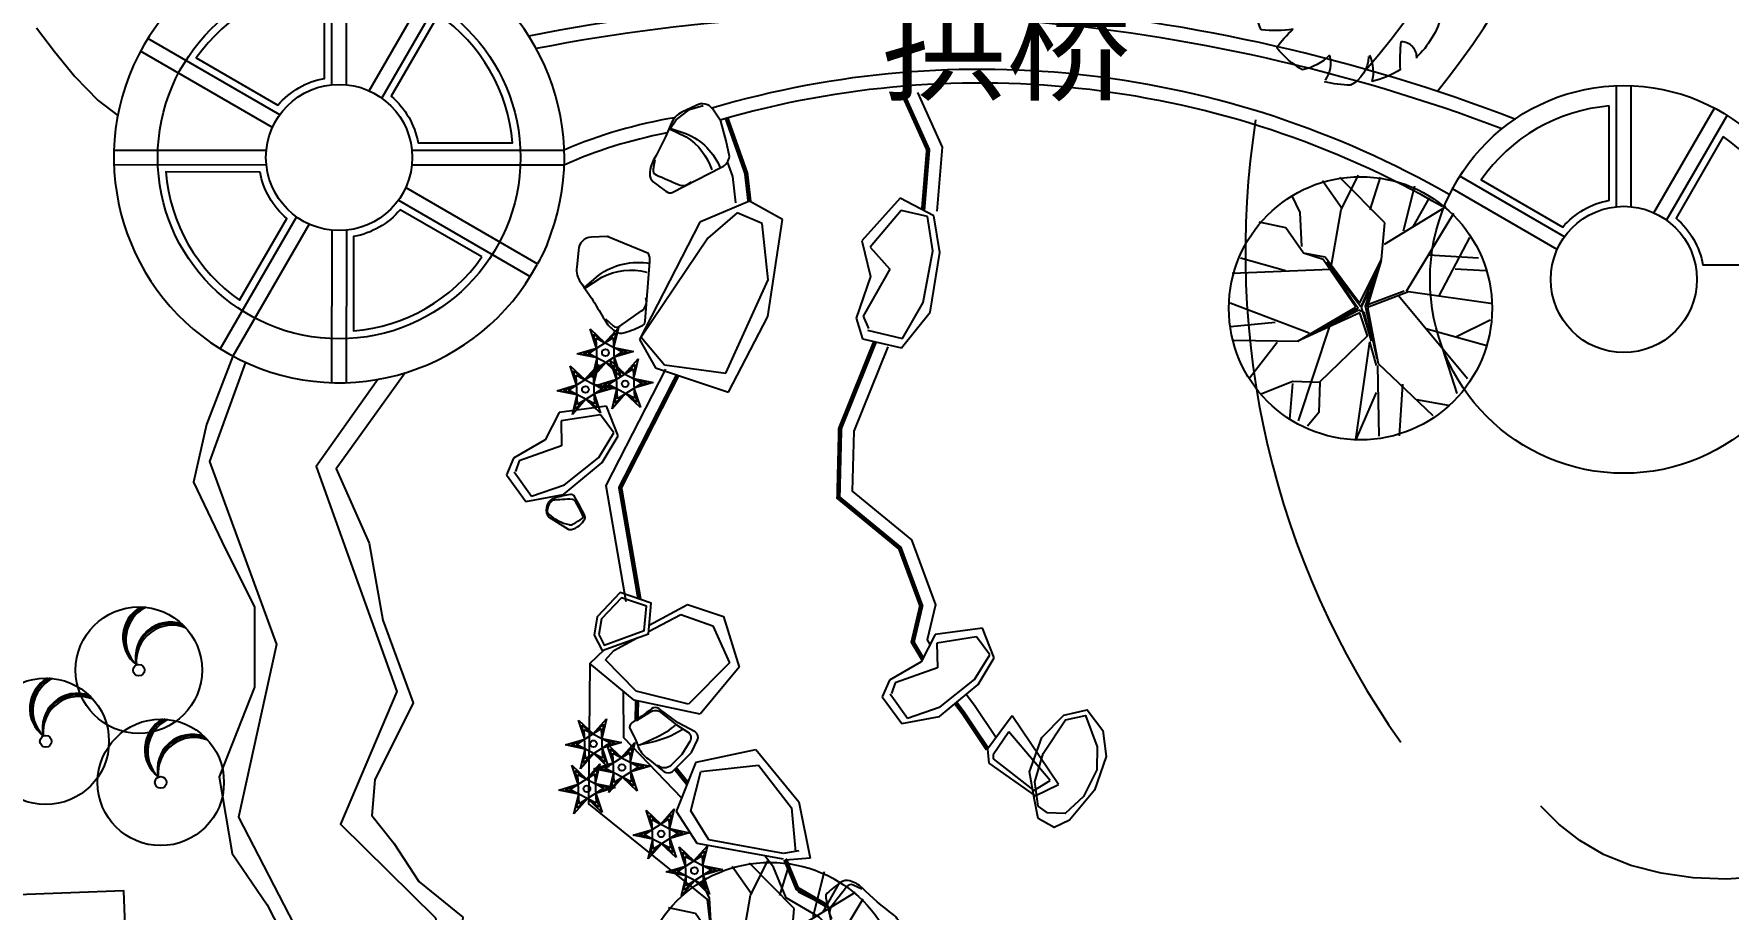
# Model space of a CAD drawing. Extents: x 116619 to 413619, y -387877 to -177877.
# Drawn here: x 264797 to 301882, y -358271 to -339119 of the extents above; entities that cross this region are included whole.
import ezdxf

# ---------------------------------------------------------------- set-up
doc = ezdxf.new("R2010")
doc.units = 0
doc.header["$LTSCALE"] = 35
doc.header["$MEASUREMENT"] = 0
doc.layers.get('0').update_dxf_attribs({"linetype": 'CONTINUOUS'})
for name, color, linetype in [('F-GUANG', 31, 'CONTINUOUS'), ('GUAN1', 22, 'CONTINUOUS'), ('GUANG', 31, 'CONTINUOUS'), ('JYP', 4, 'CONTINUOUS'), ('LA-POOLS', 132, 'CONTINUOUS'), ('LA-ROCKS', 42, 'CONTINUOUS'), ('LAYER5', 23, 'CONTINUOUS'), ('LH', 3, 'CONTINUOUS'), ('MIAOTU', 1, 'CONTINUOUS'), ('PUB_TEXT', 7, 'CONTINUOUS'), ('ROAD', 4, 'CONTINUOUS'), ('TR', 84, 'CONTINUOUS'), ('TREE', 84, 'CONTINUOUS'), ('树', 84, 'CONTINUOUS'), ('道路', 1, 'CONTINUOUS')]:
    doc.layers.add(name, color=color, linetype=linetype)
doc.styles.add('DIM_FONT', font='SIMPLEX.shx', dxfattribs={"width": 0.8})
doc.styles.add('HZ1', font='simhei.ttf')

# ---------------------------------------------------------------- blocks, each defined once
blk = doc.blocks.new('2')
for p, q in [((-1.03609636425972e-08, 9.837094694375992e-09), (-68.9524859910016, 1678.33214586298)), ((-1.03609636425972e-08, 9.837094694375992e-09), (-1277.824617974969, 1221.762453086441)), ((-1.03609636425972e-08, 9.837094694375992e-09), (-1167.224906997202, 1352.376489206916)), ((-1.03609636425972e-08, 9.837094694375992e-09), (1494.832892336883, 1004.587669482804)), ((-1.03609636425972e-08, 9.837094694375992e-09), (-1879.089685473795, -893.2046650637058)), ((-1807.271183743243, 369.2444760354119), (-1.03609636425972e-08, 9.837094694375992e-09)), ((-1490.444621579139, -1446.562913428992), (-1.03609636425972e-08, 9.837094694375992e-09)), ((-1.03609636425972e-08, 9.837094694375992e-09), (100.9696429652104, -1695.170093550172)), ((-1.03609636425972e-08, 9.837094694375992e-09), (1779.648050310105, -559.8013749332749)), ((-1.03609636425972e-08, 9.837094694375992e-09), (2074.787512167779, -293.9034392897156))]:
    blk.add_line(p, q)
blk.add_lwpolyline([(1267.746959990589, 1645.455038877029), (629.0589028555551, 2006.862265282427), (0.2890181525144726, 2090.705721887876), (59.68932917575876, 1995.554219796031), (76.58963469881564, 1891.537084196985), (-68.95248599056504, 1678.332145862456), (-361.2328878195112, 1746.412654135434), (-391.5044131193717, 2041.210980124597), (-358.3244998261216, 2080.395190960786), (-816.5003752122866, 1952.505317088391), (-1378.579042923753, 1598.624167118862), (-1183.241917856751, 1478.072306512855), (-1167.224906997493, 1352.376489207207), (-1277.824617975013, 1221.762453086732), (-1496.160886992322, 1294.463496797369), (-1544.501226917811, 1402.676402501296), (-1889.956794065947, 932.6916103522526), (-1988.068579930463, 589.6177021349431), (-1807.271183742909, 369.2444760348299), (-1892.533791654219, 82.6160452796612), (-2083.793078714487, 42.68267529667355), (-2088.418728070887, -334.6531320327776), (-1879.089685474231, -893.2046650631819), (-1475.592967823904, -1077.840291285247), (-1490.444621578907, -1446.562913429283), (-1061.633418390207, -1787.23964472278), (-618.2824863221322, -2028.095010522229), (-31.12931245547952, -2099.125418928161), (-52.98665774003894, -1856.351062411442), (100.9696429646865, -1695.170093549357), (402.5660440915381, -1793.51985118672), (477.9607484462322, -2014.393881021068), (775.4566940386139, -1952.285118506348), (1357.9154250547, -1615.661142253724), (1878.639978840656, -980.0697803439689), (1921.425198779631, -702.280272659089), (1779.6480503106, -559.801374933857), (2074.787512168303, -293.9034392905887), (2083.77212106112, 191.9203395922668), (1911.12945997616, 876.3934278130764), (1814.163565686409, 823.8953650432522), (1494.83289233729, 1004.587669482105), (1461.938193482783, 1234.327332823537), (1623.474707503628, 1321.809743415564)], close=True)
at = {"style": 'DIM_FONT', "width": 0.8, "flags": 9}
for tag in ['XSIZE', 'YSIZE']:
    blk.add_attdef(tag, (-1.037551555782557e-08, 9.837094694375992e-09), '', height=0.35, rotation=319.7431607448266, dxfattribs=at)
blk = doc.blocks.new('P02TRX02')
at = {"color": 0, "linetype": 'ByBlock'}
for p, q in [((-0.1647487331778157, 0.2090764326880041), (-0.2032776298503132, 0.4528592698158524)), ((-0.1087067016541701, 0.309952089430559), (-0.1542408522671304, 0.4738750316372213)), ((-0.1262198365053173, 0.1754512137738127), (-0.06667517801143052, 0.490687641094298)), ((0.1259693053510791, 0.1376228424953476), (0.04540888503584206, 0.5032970981871197)), ((0.09094303564880235, 0.3057489370662845), (0.1084561704999505, 0.4822813363657508)), ((0.251626047908001, 0.3320770164591629), (0.2555665032494989, 0.4360466603587563)), ((-0.1822618680289443, 0.2889363276091892), (-0.332874827748733, 0.3687962225303743)), ((0.1682927145746671, 0.2487436831258298), (0.251626047908001, 0.3320770164591629)), ((0.3186137887136073, 0.2889363276091892), (0.3781584472074737, 0.3309678512519278)), ((-0.3188643198678269, 0.2048732803237305), (-0.3889168592723786, 0.3183583941591062)), ((0.1925192177854083, 0.2595142610592722), (0.3186137887136073, 0.2889363276091892)), ((-0.3258695738082897, 0.2048732803237305), (-0.4624720256471724, 0.1922638232309088)), ((-0.30485381198692, 0.1039976235811757), (-0.3188643198678269, 0.2048732803237305)), ((-0.01763840042824771, -0.001081185525652728), (-0.1647487331778157, 0.2132795850522777)), ((-0.1647487331778157, 0.2132795850522777), (0.0007789119632679586, 0.0186343046850288)), ((0.1574929480831333, 0.1712480614095391), (0.1682927145746671, 0.2487436831258298)), ((0.1682927145746671, 0.1654103497924959), (0.1682927145746671, 0.2487436831258298)), ((0.3606453123563451, 0.133419690131074), (0.4517136135822479, 0.2258890421450994)), ((-0.0876909398328003, 0.1039976235811757), (-0.4624720256471724, 0.1586386043167174)), ((-0.1164640732264344, 0.1482557747677467), (-0.006494204238070012, 0.005701680580220803)), ((-0.0006393269539675117, 0.008756411169953182), (-0.1164640732264344, 0.1482557747677467)), ((0.1508238027869506, 0.1571654056544673), (-0.0006393269539675117, 0.008756411169953182)), ((0.0007789119632679586, 0.0186343046850288), (0.1574929480831333, 0.1712480614095391)), ((0.005215550330134988, -0.0001532197167675164), (0.1508238027869506, 0.1571654056544673)), ((0.01825752278777415, 0.006636086664193463), (0.1682927145746671, 0.1654103497924959)), ((0.1434824402022254, 0.1376228424953476), (0.3571426853861048, 0.1376228424953476)), ((0.3361269235647359, -0.03470640443984419), (0.4762320023738589, 0.162841756680991)), ((0.3571426853861048, 0.1376228424953476), (0.49724776419521, 0.09559131885262762)), ((-0.4169378750342112, 0.08718501412408042), (-0.4764825335280785, 0.120810233038271)), ((-0.3013511850166983, 0.1039976235811757), (-0.4169378750342112, 0.08718501412408042)), ((-0.09814258759676253, -0.0447981347739308), (-0.3013511850166983, 0.1039976235811757)), ((-0.006494204238070012, 0.005701680580220803), (-0.01260364140409109, -0.01517231178295297)), ((0.01825752278777415, 0.006636086664193463), (0.1960218447556308, -0.04731586153266587)), ((0.374655820237253, 0.02834088102424559), (0.5042530181356728, 0.01152827156716896)), ((-0.4939956683792071, -0.06833162335403475), (-0.1188751951173295, -0.05679635279475637)), ((-0.2032776298503132, -0.09775368990395261), (-0.1188751951173295, -0.05679635279475637)), ((0.00840256136543438, -0.02563818971741583), (-0.1954835744758521, -0.1019989416174178)), ((-0.1788312442962239, -0.0953589897634366), (0.01132498749615429, -0.01797248149020803)), ((-0.1164640732264344, -0.06252063592380974), (0.005215550330134988, -0.003207950306499896)), ((-0.01260364140409109, -0.01517231178295297), (-0.1164640732264344, -0.06252063592380974)), ((-0.09814258759676253, -0.0447981347739308), (-0.01763840042824771, -0.001081185525652728)), ((0.1744978718052774, -0.04190120444311418), (0.005215550330134988, -0.0001532197167675164)), ((0.005215550330134988, -0.003207950306499896), (0.0675827213999245, -0.0210272120799404)), ((0.00840256136543438, -0.02563818971741583), (0.1925192177854083, -0.04731586153266587)), ((0.00840256136543438, -0.02563818971741583), (0.09444566261904264, -0.1692072800965896)), ((0.01132498749615429, -0.01797248149020803), (0.1744978718052774, -0.04190120444311418)), ((0.01717986478025679, -0.0210272120799404), (0.09431150900126362, -0.1516169447910141)), ((0.1960218447556308, -0.04731586153266587), (0.3361269235647359, -0.03470640443984419)), ((0.2555665032494989, -0.04731586153266587), (0.4377031057013419, -0.2532703273820482)), ((-0.30485381198692, -0.1145662993610292), (-0.4939956683792071, -0.06833162335403475)), ((-0.2032776298503132, -0.1019568422682076), (-0.465974652617394, -0.1523946706394943)), ((-0.1954835744758521, -0.1019989416174178), (-0.3538905895701028, -0.3415365270317814)), ((0.3186137887136073, -0.1103631469967548), (0.4937451372249875, -0.1229726040895764)), ((0.07288656503775925, -0.1342149535650004), (-0.1927697489396287, -0.4466153361386098)), ((0.09444566261904264, -0.1608009753680415), (0.416687343879973, -0.2868955462962397)), ((0.09444566261904264, -0.1692072800965896), (0.1049535435297084, -0.492850012145623)), ((0.3396295505349762, -0.1439883659109462), (0.4587188675227107, -0.1860198895536849)), ((-0.2558170344037372, -0.2070356513750546), (-0.4519641447364871, -0.2280514131964049)), ((0.2450586223388331, -0.2196451084678577), (0.2660743841601825, -0.4087869648601634)), ((-0.30485381198692, -0.2701723656128356), (-0.30485381198692, -0.3919743554030681)), ((-0.03313762349267702, -0.2575445589858694), (-0.05616729710076473, -0.4970531645098966)), ((0.09794828958926516, -0.2868955462962397), (0.3361269235647359, -0.3625522888531512)), ((-0.09819882074348474, -0.3331302223032333), (-0.2558170344037372, -0.4171932695887115)), ((-0.04449360100028255, -0.3756467250649189), (0.04190625806561954, -0.492850012145623)), ((0.2100323526365564, -0.3289270699389597), (0.2240428605174625, -0.4424121837743549))]:
    blk.add_line(p, q, dxfattribs=at)
blk.add_circle((0, 0), 0.5, dxfattribs=at)
blk = doc.blocks.new('_F1GBY')
at = {"xscale": 6400, "yscale": 6400, "zscale": 6.4}
blk.add_blockref('P02TRX02', (112.8857627407851, 6.919587364187464), dxfattribs=at)
at = {"flags": 9}
for tag in ['YSIZE', 'XSIZE']:
    blk.add_attdef(tag, (0, 0), '', height=0.5, dxfattribs=at)
blk = doc.blocks.new('M_F13')
for p, q in [((-515.1862775585669, 179.497036884386), (-397.3273588397005, 192.8007087845654)), ((-484.1707726325494, 239.3635604351966), (-484.1707726325494, 239.3635604351966)), ((-397.3273588397005, 192.8007087845654), (-484.1707726325494, 239.3635604351966))]:
    blk.add_line(p, q)
blk.add_circle((-3.124356323995016, 3.122764844410995), 38.19129419894237)
for centre, radius, start, end in [((-8.366491272492567, 3.426213290907981), 532.1830287655648, 89.33214789761615, 114.3856376375889), ((-325.4140871285308, 399.2104523212729), 130.0053747879539, 343.6554930631364, 39.75999905221702), ((-174.7510699382728, 449.0992219469845), 193.0394698033984, 352.0774890396579, 26.61284375673618), ((-84.56230609322301, 589.4586796650692), 201.8433641199807, 304.1868289016925, 338.5411029521464), ((-8.366491272492567, 3.426213290907981), 530.635912621629, 62.87665481919286, 77.70213155929174), ((79.86628706235024, 476.3367862375235), 153.6894522377071, 315.8453936709736, 359.7650517005484), ((-8.366491272492567, 3.426213290907981), 526.717709094641, 126.0750832653475, 153.6245397522663), ((-355.5003343913286, 207.8080208276788), 224.403476599897, 48.5203254456983, 80.51513420599325), ((-244.3907489811299, 1929.23720569768), 1632.167053856146, 285.4397484795938, 290.7099380494143), ((-8.366491272492567, 3.426213290907981), 523.3081512775127, 31.40983736236552, 49.47524964655826), ((411.9486994804647, 44.08673669176824), 233.5512010930507, 83.53226198880667, 121.6543979234022), ((958.8282334270953, 2090.854452699206), 1965.482605593802, 250.0864889084941, 256.3451059776773), ((-8.366491272492567, 3.426213290907981), 536.5325998408181, 160.8426086360242, 187.2750049578882), ((-8.366491272492567, 3.426213290907981), 533.5852264281983, 340.3307323359838, 19.42996586111129), ((-610.1709703373417, -941.8811506774291), 880.120823157168, 77.37282204331454, 85.464893159638), ((-4.509560895889081, -499.5216754744943), 586.7160784787773, 134.7781732768324, 147.3314664882382), ((-8.366491272492567, 3.426213290907981), 524.2458075739542, 200.8102967799917, 231.4391627845076), ((357.6164668545061, 465.0542429203251), 655.5885988104213, 266.7454952844627, 282.0146256256703), ((-0.1343107446045906, -630.5382491610344), 545.230109940777, 39.65358745448385, 53.99299145650343), ((-250.9462972172714, -395.6289919717128), 87.2136964104515, 97.74104035208522, 188.8107453020594), ((-1350.450460115571, -519.14793294827), 1107.830682670651, 2.946463605808077, 10.92381386573493), ((124.9841737184488, -442.2467953651558), 220.2945284226358, 160.600850515773, 199.3991494842191), ((295.5747862085336, -375.7284358642501), 163.4501424661077, 170.6313753688686, 220.6278158106918), ((325.3933213488563, -117.6562043841968), 300.1513038858919, 230.4582328344403, 263.1092801234542), ((-8.366491272492567, 3.426213290907981), 514.0723757636953, 305.3940385052633, 326.2463764496025), ((-8.366491272492567, 3.426213290907981), 521.8934893924253, 243.1498330697507, 261.8356210533511), ((100.2743666530096, -356.5412966543881), 177.912621491226, 186.1911535261988, 248.4951689965226), ((-8.366491272492567, 3.426213290907981), 527.2859582375127, 274.7236248562025, 290.327701486811)]:
    blk.add_arc(centre, radius, start, end)
at = {"width": 0.8, "flags": 9}
for tag, p in [('XSIZE', (-62.48718857030872, 12.49105406600211)), ('YSIZE', (9.373079929115192, 6.245527033001053))]:
    blk.add_attdef(tag, p, '', height=0.2, dxfattribs=at)
blk = doc.blocks.new('U_B7ENH')
for radius in [1500, 137.499627233306]:
    blk.add_circle((0, 0), radius)
for centre, radius, start, end in [((447.2719736177314, 779.4948573568763), 826.1195642789266, 119.373353582441, 232.2456101213852), ((487.7636441149516, 757.096651881544), 834.4566440402853, 117.6013562728068, 229.1042179160959), ((544.6233809912264, 728.9224824745215), 852.6005496197787, 116.618063149671, 224.9727659142338), ((746.2906156206955, 312.6539231977549), 826.1195642789266, 70.15153792255175, 193.0347361383394), ((763.5049388050429, 269.7013672147223), 834.4566440402853, 67.81089831763747, 189.8933439330501), ((789.7502133433991, 211.9259480139845), 852.6005496197787, 67.22839121263785, 185.761891931188)]:
    blk.add_arc(centre, radius, start, end)
at = {"style": 'DIM_FONT', "width": 0.8, "flags": 9}
for tag in ['YSIZE', 'XSIZE']:
    blk.add_attdef(tag, (0, 0), '', height=0.5, dxfattribs=at)
blk = doc.blocks.new('U_B7RQU')
blk.add_blockref('U_B7ENH', (0, 0))
at = {"width": 0.8, "flags": 9}
for tag in ['YSIZE', 'XSIZE']:
    blk.add_attdef(tag, (0, 0), '', height=0.5, dxfattribs=at)
blk = doc.blocks.new('U_B7ZVJ')
blk.add_blockref('U_B7RQU', (0, 0))
at = {"flags": 9}
for tag in ['YSIZE', 'XSIZE']:
    blk.add_attdef(tag, (0, 0), '', height=0.5, dxfattribs=at)
blk = doc.blocks.new('A$C141A55DA')
at = {"layer": 'GUAN1', "xscale": 0.0009225216, "yscale": 0.0009225216, "zscale": 0.0009225216}
blk.add_blockref('U_B7ZVJ', (1.383772276687523, 1.383787750302872), dxfattribs=at)
blk = doc.blocks.new('U_B30TSQ')
for p, q in [((-180.7357319919101, -104.3478235177172), (0, 208.6956470354344)), ((-60.24524399731308, 104.3478235177172), (0.1970439718279522, 345.1244485053467)), ((-60.24524399731308, 104.3478235177172), (0.1970439718279522, 268.454633204703)), ((0, 208.6956470354344), (180.7357319919101, -104.3478235177172)), ((0.1970439718279522, 345.1244485053467), (60.24524399731308, 104.3478235177172)), ((0.1970439718279522, 268.454633204703), (60.24524399731308, 104.3478235177172)), ((-298.9850618586352, -172.3915791674226), (-120.4904879945971, 0)), ((-298.7880178868072, 172.7328693379241), (-60.24524399731308, 104.3478235177172)), ((-120.4904879945971, 0), (-298.7880178868072, 172.7328693379241)), ((-232.5870541048062, -134.0566715170862), (-120.4904879945971, 0)), ((-232.3900101329782, 134.3979616876168), (-60.24524399731308, 104.3478235177172)), ((-120.4904879945971, 0), (-232.3900101329782, 134.3979616876168)), ((0, -208.6956470354344), (-180.7357319919101, 104.3478235177172)), ((-180.7357319919101, 104.3478235177172), (180.7357319919101, 104.3478235177172)), ((180.7357319919101, 104.3478235177172), (0, -208.6956470354344)), ((60.24524399731308, 104.3478235177172), (298.9850618586352, 172.3915791674226)), ((60.24524399731308, 104.3478235177172), (232.5870541048062, 134.0566715170862)), ((298.9850618586352, 172.3915791674226), (120.4904879945971, 0)), ((232.5870541048062, 134.0566715170862), (120.4904879945971, 0)), ((120.4904879945971, 0), (298.7880178868072, -172.7328693379241)), ((120.4904879945971, 0), (232.3900101329782, -134.3979616876168)), ((-60.24524399731308, -104.3478235177172), (-298.9850618586352, -172.3915791674226)), ((-60.24524399731308, -104.3478235177172), (-232.5870541048062, -134.0566715170862)), ((180.7357319919101, -104.3478235177172), (-180.7357319919101, -104.3478235177172)), ((-0.1970439718279522, -268.454633204703), (-60.24524399731308, -104.3478235177172)), ((-0.1970439718279522, -345.1244485053467), (-60.24524399731308, -104.3478235177172)), ((60.24524399731308, -104.3478235177172), (-0.1970439718279522, -268.454633204703)), ((60.24524399731308, -104.3478235177172), (-0.1970439718279522, -345.1244485053467)), ((298.7880178868072, -172.7328693379241), (60.24524399731308, -104.3478235177172)), ((232.3900101329782, -134.3979616876168), (60.24524399731308, -104.3478235177172))]:
    blk.add_line(p, q)
blk.add_circle((0, 0), 41.24988816999179)
at = {"style": 'DIM_FONT', "width": 0.8, "flags": 9}
for tag in ['YSIZE', 'XSIZE']:
    blk.add_attdef(tag, (0, 0), '', height=0.5, dxfattribs=at)
blk = doc.blocks.new('U_B47VRS')
blk.add_blockref('U_B30TSQ', (0, 0))
at = {"width": 0.8, "flags": 9}
for tag in ['YSIZE', 'XSIZE']:
    blk.add_attdef(tag, (0, 0), '', height=0.5, dxfattribs=at)
blk = doc.blocks.new('U_B47BFK')
blk.add_blockref('U_B47VRS', (0, 0))
at = {"flags": 9}
for tag in ['YSIZE', 'XSIZE']:
    blk.add_attdef(tag, (0, 0), '', height=0.5, dxfattribs=at)

msp = doc.modelspace()

# ---------------------------------------------------------------- linework, layer by layer
msp.add_lwpolyline([(239614.3133858815, -370250.6594815608), (247768.4057167545, -369940.2109996881), (247791.2328110114, -370539.7766122576), (255225.8464067951, -370256.7206434961), (255203.0193125382, -369657.1550309267), (263357.1116433814, -369346.706549054), (263379.9387376383, -369946.2721616235), (267217.1586580351, -369800.1787583884), (266762.8994823471, -357868.8230683859), (263465.2886132672, -357994.3720867839), (263419.6344247535, -356795.2408616599), (259982.1249127164, -356926.116202062), (260062.0197426155, -359024.5958460327), (257703.7283332124, -359114.3824167755), (257623.8335033134, -357015.9027728047), (254186.3239912763, -357146.7781131919), (254231.9781797901, -358345.9093383159), (247876.5826866403, -358587.8765374329), (247830.9284981266, -357388.745312294), (244393.4189860895, -357519.6206526961), (244473.3138159886, -359618.1002966668), (242115.0224065855, -359707.8868674096)])
at = {"layer": 'F-GUANG'}
for p, q in [((271318.9247831674, -340231.1226136034), (271320.9802778369, -336896.526557989)), ((271638.9247223728, -340231.3198663314), (271640.9802170405, -336896.7238107188)), ((272136.2683541906, -340364.911325877), (273805.3464925983, -337478.0941776889)), ((272413.2978043876, -340525.082121353), (274082.3759427953, -337638.2649731649)), ((270179.8247173014, -340887.8464653398), (267293.0075691169, -339218.7683269339)), ((270019.6539218254, -341164.875915535), (267132.8367736409, -339495.7977771291)), ((299439.7972233514, -342900.0391620201), (299441.4289442688, -340252.9244720871)), ((299759.7971625568, -342900.2364147481), (299761.4288834725, -340253.1217248151)), ((300257.1407943746, -343033.8278742937), (301582.1112511079, -340742.1751665378)), ((300534.1702445716, -343193.9986697698), (301859.1407013049, -340902.3459620138)), ((266551.466406669, -341660.1640526868), (269886.0624622834, -341662.2195473546)), ((273070.021656124, -341664.1821872171), (276404.6177117365, -341666.2376818848)), ((266551.2691539411, -341980.1639918905), (269885.8652095554, -341982.2194865582)), ((273069.824403396, -341984.1821264226), (276404.4204590086, -341986.2376210903)), ((298300.6971574855, -343556.7630137565), (296009.0444497332, -342231.792557025)), ((272936.2329438504, -342481.5257582404), (275823.0500920367, -344150.6038966462)), ((298140.5263620095, -343833.7924639517), (295848.8736542572, -342508.8220072202)), ((272776.0621483744, -342758.5552084356), (275662.8792965625, -344427.6333468432)), ((270542.58906129, -343121.3195524241), (268873.5109228823, -346008.1367006105)), ((270819.6185114888, -343281.4903479001), (269150.5403730811, -346168.3074960865)), ((271316.9621433066, -343415.0818074458), (271314.9066486371, -346749.6778630583)), ((271636.9620825102, -343415.2790601719), (271634.9065878407, -346749.8751157863))]:
    msp.add_line(p, q, dxfattribs=at)
for centre, radius in [((271477.9434328397, -341823.2008368876), 3969.174056815538), ((271477.9434328397, -341823.2008368876), 1600), ((299598.8158730238, -344492.1173853044), 4242.113529929865), ((299598.8158730238, -344492.1173853044), 1600)]:
    msp.add_circle(centre, radius, dxfattribs=at)
for centre, radius, start, end in [((271477.9434328397, -341823.2008368876), 4929.174056815637, 340.0726782952286, 331.6408445660505), ((273552.9053761206, -342749.2583056327), 2667.831796919522, 328.3132358819345, 343.5842606919918)]:
    msp.add_arc(centre, radius, start, end, dxfattribs=at)
at = {"layer": 'GUANG'}
for points in [[(293961.1416606735, -339898.8571800385, 0.4064264678679034), (292569.9044541921, -316242.8813434355)], [(295515.967634581, -340376.5909167901, 0.3756915277443508), (294519.842166841, -316055.3736652285)]]:
    msp.add_lwpolyline(points, format="xyb", dxfattribs=at)
at = {"layer": 'GUANG', "color": 5}
msp.add_lwpolyline([(285686.1029128358, -354750.3470505252), (285142.8557568882, -353983.8206591234)], dxfattribs=at)
at = {"layer": 'JYP'}
for points in [[(264857.8498801857, -338983.3897548987), (265252.106503804, -339504.0609837842), (265693.8274989974, -340049.5494311007), (266206.076588653, -340577.5954757018), (266634.3504227083, -340908.6716494921)], [(269150.5403730832, -346168.3074960876), (268573.0273689479, -347663.5686405636), (268292.4394735526, -348925.1800534502), (268993.8718003165, -350397.0382704716), (269625.1571532413, -351658.6496833581), (269625.1571532413, -353410.8805019166), (268853.5778526198, -355373.3798892889), (269134.165748015, -357055.5066751242), (269905.7076369133, -358176.9317872413), (271378.6818525828, -361050.5877179187)], [(269426.3399402108, -346305.1289924271), (268638.7553225663, -348473.3329696972), (270104.6928495746, -352482.1634199638), (269277.2444849201, -356257.5789672937), (271915.4019754846, -361363.4318211637), (271887.2421186734, -367423.1518174708), (276683.6167046931, -369889.7037674244)], [(272324.308468638, -346679.1686197873), (270977.1044566948, -348589.2857544627), (272740.6690262239, -353512.4362670705), (271510.7960160132, -356409.1281952579), (273584.7770825457, -358464.4818948414), (274439.0720730256, -362493.1576413829), (274642.8229978774, -365031.5688628815), (276967.9386447892, -365694.1471083835), (277760.1939638164, -368079.3998838942), (279251.6215022728, -367836.5711944606), (279997.4255099986, -367158.3624493834), (280373.1030623168, -367884.3877598811), (280756.8150238041, -369280.6727626864), (282265.9360421542, -370483.6385416668)], [(272920.7486649957, -346536.4873701297), (271413.4373398907, -348638.8874590807), (272136.3065818734, -350264.1213726588), (272437.5083346535, -351949.5563897826), (273100.1447084192, -353755.3718493134), (272256.7723182943, -355440.7851017565), (272196.5394500867, -356223.3123891111), (272678.4398074951, -356825.2581305169), (273220.6104448419, -357667.9647567347), (274184.4485713802, -358450.4920440912), (274063.9454232436, -359533.9813198112), (274485.6129124444, -361219.3945722524), (274606.1160605811, -362784.4491469692), (274967.5506815761, -363386.3731236923), (274967.5506815761, -364530.0635029562), (275750.6527917646, -365192.1885832231), (277075.925539298, -365252.389686767), (277678.2916331347, -366697.0420543905), (277798.7947812714, -367359.1671346612), (278702.36262789, -367599.9497841578), (279904.1465182453, -366978.0937361438)], [(276967.9103443455, -352896.6576312315), (276937.0291417986, -355967.3925346974), (279537.6594791189, -358061.0652401987), (279963.4907048717, -361816.7521141972), (279607.29318076, -362973.1389657855)], [(285206.0092040543, -353568.4942817725), (285383.9326684773, -353804.6481567603), (285860.1959774848, -354516.5022025201)], [(302579.6724667075, -357566.9172642419), (301847.8651046721, -357612.6564155683), (301120.3561501847, -357585.5422645772), (300416.37497294, -357486.3840843945), (299755.150942638, -357315.9911481461), (299155.9134289732, -357075.1727289634), (298632.6419865822, -356767.7493180317), (298178.3169098912, -356409.5862787771), (297780.6686782664, -356019.5601926816)]]:
    msp.add_lwpolyline(points, dxfattribs=at)
at = {"layer": 'JYP', "const_width": 100}
msp.add_lwpolyline([(284975.4411417022, -353760.9388096109), (285142.8557568882, -353983.8206591234), (285670.0888387822, -354771.8574347552)], dxfattribs=at)
at = {"layer": 'LA-POOLS', "const_width": 100}
for points in [[(283815.6084644701, -340424.4295349084), (284370.1886747237, -341653.9872426167), (284260.8697251454, -342977.1673276685)], [(280458.7601122893, -342778.5843187794), (280388.372296812, -342169.2280149609), (279964.9802534785, -340974.4937197156)], [(283207.3572043832, -345855.2144842371), (282444.6770236082, -347751.5605498366), (282407.7897535935, -349266.9657383263), (283752.2457656991, -350371.1268683579), (284220.1335144453, -351633.5237979982), (284032.9640338849, -352428.3678585738), (284254.3502905201, -352800.9386184588)], [(278886.8378589936, -346588.8973361198), (277631.9011077844, -349046.9132508151), (278050.8372346498, -351486.3231554776)], [(277989.4571077507, -354142.7742903698), (277999.3313568905, -353715.4297790974)], [(279106.9130544476, -355524.9784056898), (278842.321529245, -355197.6997365896)], [(282171.4734703843, -358207.7568424344), (281505.1841551084, -357819.1922286749), (281249.7710059844, -357201.767439412), (281234.7361612506, -357182.2385169379)]]:
    msp.add_lwpolyline(points, dxfattribs=at)
at = {"layer": 'LA-POOLS'}
for points in [[(284134.917458728, -340402.7133080214), (284675.5582784209, -341601.3660451099), (284559.8510683887, -343001.8686716184)], [(280160.7417483144, -342813.0089427326), (280094.2530779783, -342237.4080361649), (279981.2620287761, -341918.568124868)], [(283485.6900983918, -345967.1555406563), (282743.2671036646, -347813.1336590741), (282711.2614420615, -349127.9922981635), (284005.348082656, -350190.7865841612), (284532.8988965712, -351614.1590265781), (284352.7381958608, -352379.2392227836), (284411.7185510881, -352478.4972169325)], [(278619.6465804838, -346452.4831847697), (277319.3424498402, -348999.3591480274), (277755.1657419298, -351537.1007922124)], [(278980.1197468191, -355845.3217607569), (277707.239595456, -354519.7853446398), (277704.0091882404, -353509.5139458906)], [(282294.5093546193, -358764.5822915081), (281984.9594593756, -358446.2736310773), (281266.6461469606, -358027.3698179703), (280987.7722754069, -357353.2320847847), (280794.6867818646, -357102.4312483557)], [(281249.7710059844, -357201.767439412), (281535.8096884955, -357893.2250792235), (282237.2753708698, -358240.3161739111)]]:
    msp.add_lwpolyline(points, dxfattribs=at)
at = {"layer": 'LA-ROCKS'}
for p, q in [((280458.7601122898, -342778.5843187802), (279373.0805330256, -343237.5046441438)), ((281185.895579731, -343182.1801768792), (280458.7601122898, -342778.5843187802)), ((283755.560625072, -342710.5705172534), (282919.6016048376, -343643.9991995821)), ((283783.5485681794, -342983.0511752943), (283103.3974489369, -343783.9210929514)), ((284494.4793037998, -343100.417766941), (283755.560625072, -342710.5705172534)), ((284358.2635844327, -343114.4570235801), (283783.5485681794, -342983.0511752943)), ((279373.0805330256, -343237.5046441438), (278056.1847326266, -345803.1134791499)), ((280189.9026637442, -343032.4673640488), (279552.2528375354, -343592.2594785979)), ((280737.0856577731, -343271.8730305413), (280189.9026637442, -343032.4673640488)), ((280871.2312388947, -344499.0346285203), (280737.0856577731, -343271.8730305413)), ((280862.6169549084, -345304.9518446104), (281185.895579731, -343182.1801768792)), ((284477.6790759737, -343864.6953751913), (284358.2635844327, -343114.4570235801)), ((284629.7548369188, -343901.9765019138), (284494.4793037998, -343100.417766941)), ((278248.4152758865, -343923.2008368917), (277342.2419922721, -343550.3501405173)), ((279552.2528375354, -343592.2594785979), (278091.5440664725, -345755.5537432408)), ((282919.6016048376, -343643.9991995821), (283106.1925649287, -344429.6787606463)), ((283103.3974489369, -343783.9210929514), (283534.4321852158, -344269.0437316714)), ((284265.8831411249, -344998.5689477061), (284477.6790759737, -343864.6953751913)), ((284414.2258949472, -345205.6916092014), (284629.7548369188, -343901.9765019138)), ((279943.2846517943, -346541.4910209428), (280871.2312388947, -344499.0346285203)), ((283106.1925649287, -344429.6787606463), (282797.3684362154, -345340.5521412523)), ((283534.4321852158, -344269.0437316714), (282951.3104074326, -345292.9144467479)), ((283785.3910697799, -345990.6807095858), (284414.2258949472, -345205.6916092014)), ((283806.8494617077, -345787.2423803519), (284265.8831411249, -344998.5689477061)), ((280004.1969467661, -346956.0160568443), (280862.6169549084, -345304.9518446104)), ((282797.3684362154, -345340.5521412523), (282936.8288239242, -345791.8142913667)), ((282951.3104074326, -345292.9144467479), (283064.1986429186, -345567.2350220092)), ((283046.4723910522, -345600.8334599018), (283806.8494617077, -345787.2423803519)), ((278056.1847326266, -345803.1134791499), (278402.3457092466, -346429.7129341093)), ((278091.5440664725, -345755.5537432408), (278603.504875195, -346357.7275256293)), ((282936.8288239242, -345791.8142913667), (283785.3910697799, -345990.6807095858)), ((278603.504875195, -346357.7275256293), (279943.2846517943, -346541.4910209428)), ((278402.3457092466, -346429.7129341093), (280004.1969467661, -346956.0160568443)), ((276297.2778838707, -347401.3345528355), (275987.558549425, -347998.7683147583)), ((277332.80580371, -347267.01899435), (276297.2778838707, -347401.3345528355)), ((277202.2131133912, -347454.2328961988), (276337.1546508538, -347589.6553915181)), ((277493.4655419551, -347849.8798345799), (277202.2131133912, -347454.2328961988)), ((277587.0815995189, -347915.134206255), (277332.80580371, -347267.01899435)), ((276337.1546508538, -347589.6553915181), (276345.2590752626, -348130.3855671185)), ((277160.6298670835, -348388.3931167701), (277493.4655419551, -347849.8798345799)), ((275987.558549425, -347998.7683147583), (275297.0223487286, -348405.6643446155)), ((276345.2590752626, -348130.3855671185), (275420.1080344141, -348459.3568627724)), ((277236.3328277738, -348494.669644132), (277587.0815995189, -347915.134206255)), ((275297.0223487286, -348405.6643446155), (275139.5133093888, -348766.3750892906)), ((275420.1080344141, -348459.3568627724), (275342.1019643797, -348693.9268122105)), ((276390.935715814, -349200.2836237433), (277236.3328277738, -348494.669644132)), ((276410.0006931862, -348988.8369403624), (277160.6298670835, -348388.3931167701)), ((275139.5133093888, -348766.3750892906), (275566.9081320397, -349353.6038776428)), ((275312.6323362307, -348705.4886657379), (275691.1442567838, -349236.8724336274)), ((275566.9081320397, -349353.6038776428), (276390.935715814, -349200.2836237433)), ((275691.1442567838, -349236.8724336274), (276410.0006931862, -348988.8369403624)), ((278252.0413254228, -352199.0443581407), (278954.8968629374, -351820.982381404)), ((278264.6992850173, -352055.9594397336), (279105.8369518546, -351602.0469859986)), ((278954.8968629374, -351820.982381404), (279656.7457315509, -352074.14274038)), ((279105.8369518546, -351602.0469859986), (279891.7787810628, -351867.0401810713)), ((279891.7787810628, -351867.0401810713), (280232.4412880903, -352978.6134181476)), ((279656.7457315509, -352074.14274038), (280023.288735229, -352880.5587992637)), ((284525.1849725869, -352259.6259244155), (284215.4656381412, -352857.0596863382)), ((285560.7128924261, -352125.31036593), (284525.1849725869, -352259.6259244155)), ((285814.9886882351, -352773.425577835), (285560.7128924261, -352125.31036593)), ((276967.9103443472, -352896.6576312313), (277290.2148368052, -352592.6554530988)), ((277312.2990612141, -352813.0972723292), (277488.6447850535, -352609.6709942985)), ((277488.6447850535, -352609.6709942985), (278002.6259087885, -352333.2034853019)), ((285430.1202021074, -352312.5242677788), (284565.0617395699, -352447.9467630981)), ((284565.0617395699, -352447.9467630981), (284573.1661639788, -352988.6769386985)), ((285721.3726306713, -352708.1712061599), (285430.1202021074, -352312.5242677788)), ((277934.9623556267, -353701.7994089064), (276967.9103443472, -352896.6576312313)), ((277980.247367474, -353502.3065697196), (277312.2990612141, -352813.0972723292)), ((280023.288735229, -352880.5587992637), (279124.1231554436, -353783.3557168823)), ((280232.4412880903, -352978.6134181476), (279383.9440365104, -354008.6265511881)), ((284215.4656381412, -352857.0596863382), (283524.9294374448, -353263.9557161955)), ((284573.1661639788, -352988.6769386985), (283648.0151231303, -353317.6482343524)), ((285388.5369557997, -353246.6844883501), (285721.3726306713, -352708.1712061599)), ((285464.2399164899, -353352.9610157119), (285814.9886882351, -352773.425577835)), ((283524.9294374448, -353263.9557161955), (283367.4203981049, -353624.6664608706)), ((283648.0151231303, -353317.6482343524), (283570.0090530958, -353552.2181837904)), ((284618.8428045302, -354058.5749953233), (285464.2399164899, -353352.9610157119)), ((284637.9077819024, -353847.1283119424), (285388.5369557997, -353246.6844883501)), ((279383.9440365104, -354008.6265511881), (277934.9623556267, -353701.7994089064)), ((279124.1231554436, -353783.3557168823), (277980.247367474, -353502.3065697196)), ((283367.4203981049, -353624.6664608706), (283794.8152207559, -354211.8952492228)), ((283540.5394249469, -353563.7800373178), (283919.0513455, -354095.1638052074)), ((283794.8152207559, -354211.8952492228), (284618.8428045302, -354058.5749953233)), ((283919.0513455, -354095.1638052074), (284637.9077819024, -353847.1283119424)), ((286213.2452538903, -354042.2802423099), (285670.0888387827, -354771.8574347554)), ((287227.0895583319, -355546.918096853), (286213.2452538903, -354042.2802423099)), ((286140.8832919046, -354388.5801413752), (285792.7863935933, -354892.2345617875)), ((287043.9305276454, -355457.5225907765), (286140.8832919046, -354388.5801413752)), ((279292.8864951559, -355055.1164148155), (280598.7649880139, -354780.2418942128)), ((280598.7649880139, -354780.2418942128), (281539.1008116589, -355924.5579980551)), ((285670.0888387827, -354771.8574347554), (285703.4251286027, -355075.4618983073)), ((285792.7863935933, -354892.2345617875), (285793.6736879569, -354983.4040030282)), ((278865.0192649934, -356136.1231856053), (279292.8864951559, -355055.1164148155)), ((279177.9180621074, -356121.0783467185), (279395.0515597575, -355262.2921813662)), ((279395.0515597575, -355262.2921813662), (280661.086365661, -355118.4280632359)), ((280661.086365661, -355118.4280632359), (281379.1776521234, -356052.1225237853)), ((285703.4251286027, -355075.4618983073), (286713.0190999728, -355795.0637475032)), ((285793.6736879569, -354983.4040030282), (286681.4574133136, -355673.7996529181)), ((286681.4574133136, -355673.7996529181), (287043.9305276454, -355457.5225907765)), ((286713.0190999728, -355795.0637475032), (287227.0895583319, -355546.918096853)), ((281539.1008116589, -355924.5579980551), (281791.8600832622, -357157.2605677019)), ((279313.5288275339, -356833.8087341371), (278865.0192649934, -356136.1231856053)), ((279568.1245814998, -356757.0192826214), (279177.9180621074, -356121.0783467185)), ((281379.1776521234, -356052.1225237853), (281471.4691906633, -357015.9059565184)), ((281202.4338192736, -357176.3801705719), (279313.5288275339, -356833.8087341371)), ((281205.9075802358, -357056.3380642933), (279568.1245814998, -356757.0192826214)), ((281544.2118512005, -356993.9658066259), (281205.9075802358, -357056.3380642933)), ((281791.8600832622, -357157.2605677019), (281249.7710059856, -357201.7674394128))]:
    msp.add_line(p, q, dxfattribs=at)
for points in [[(278770.4158297461, -342590.8281553201), (279850.9423699435, -342039.2182288673, 0.2378367959381349), (280024.9112934191, -341801.5082915761), (279952.1031573862, -341456.5327381529), (279832.3355373088, -341031.3871167731), (279656.6328633092, -340768.2025846653, 0.3975127847205256), (279294.8264445029, -340685.2320608292), (278981.5588048603, -340832.2452900428, 0.1854813726432854), (278756.1235013213, -341066.9654882159, -0.02715109561821625), (278362.9212580565, -341875.3394538816, 0.1164052030934035), (278278.286705425, -342175.0295768939, 0.2283189400407371), (278355.5635807384, -342355.0544542354, 0.04074326810728147), (278667.4829146061, -342584.8489240501, 0.2529343505365513)], [(276218.6935411338, -349272.2354550324), (276130.4214558396, -349306.5631869249), (276104.5708184056, -349324.0953342058, 0.0961490149678105), (276060.3339944612, -349368.5327237789, 0.2138424775195693), (276020.4011240155, -349601.0411994513, 0.09804048207127303), (276063.157048814, -349690.3020355999), (276490.2797458265, -349953.606227899, 0.1993615242371684), (276563.1207137983, -349965.2769528776, 0.2268033232713991), (276854.0155321863, -349729.6796031687, 0.2332538919692103), (276852.8651184477, -349649.4000304192, 0.01323368611283727), (276631.8958525695, -349244.0596796181, 0.3151065761572563), (276539.5676712468, -349201.1889157183, 0.04418009739422471)], [(276148.2066004835, -349330.6240896266), (276113.6905907691, -349364.0427498035, 0.2029956563184588), (276032.8499380425, -349554.7164592743, 0.2098672543102742), (276064.266642658, -349626.3568177484, 0.1348123387946016), (276512.3771171235, -349857.2495235577, 0.1825813262534958), (276610.6971982792, -349842.0464493465, 0.02752531457128104), (276800.0492259841, -349720.7754123732, 0.3573765924948342), (276815.340470504, -349663.2160696741, 0.03081892308609926), (276665.0933283586, -349380.4552702885, 0.2807692590562854), (276585.7549049649, -349305.333872918, 0.0473209124276935)], [(278240.6291694958, -354982.4866240304), (278592.8657390177, -355269.332068, 0.1987960921929458), (278771.7713509873, -355268.6794068888), (279194.0259140823, -354843.8542624116), (279322.8872471452, -354570.1055971049, 0.3674693510490072), (279274.6925895009, -354392.0562051702), (278899.0457635857, -354195.1511882935), (278482.1537820641, -353889.9763176218, 0.360798027280849), (278314.3720082678, -353887.617962705, -0.0288960166285319), (277884.243546566, -354195.1405234691, 0.4069935453639358), (277850.6345166713, -354335.615576623, -0.0507452419090876), (278031.8394355122, -354740.4164968748, 0.1204005273306603)], [(282130.4568244703, -358022.1271586809), (282392.2073932029, -359206.7358513754, 0.2378367959381349), (282578.4509405866, -359434.9562310055), (282930.6440947149, -359451.3616972566), (283372.2487814464, -359442.5082883835), (283671.1960885171, -359338.7391446568, 0.3975127847205256), (283842.5987437889, -359009.4837388117), (283779.2059083618, -358669.2913637813, 0.1854813726432854), (283608.8153970223, -358392.0158308577, -0.02715109561821625), (282925.500827428, -357807.928789869, 0.1164052030934035), (282656.7791761849, -357650.5570913833, 0.2283189400407371), (282463.0962739158, -357680.0122316461, 0.04074326810728147), (282162.1626966, -357924.016639892, 0.2529343505365513)]]:
    msp.add_lwpolyline(points, format="xyb", close=True, dxfattribs=at)
msp.add_lwpolyline([(278728.9263885524, -341178.9679487757), (278852.9698499031, -341000.3117048424), (279145.0113711767, -340774.6233822647), (279444.680311542, -340683.6113544554)], dxfattribs=at)
for points in [[(278697.1451193057, -341192.6102698687), (279074.1295325067, -341369.3932773955, -0.1757406184775153), (279636.0235543624, -342093.8507022355, 12.83904141424187)], [(278718.3327055741, -341183.5153576173), (279068.0429005846, -341296.7601103876, -0.2035400480010772), (279823.7068146374, -342063.4502844755, -2.555891937430514)], [(278388.6545582935, -341876.8342761341), (278350.9022946488, -342081.1541511491, 0.348879592244824), (278416.044348672, -342203.6830994524, 0.0003857594470883669), (278909.5987534095, -342418.2143894155, 0.3367484370345503), (279182.0321384687, -342351.4344172124, 0.5533888956235381)], [(277388.5621616002, -343563.3930308558), (277342.2419922706, -343550.3501405176), (277000.7489360552, -343563.8743683323, 0.3975127847204777), (276720.3822766319, -343850.4235800691), (276679.2472632807, -344221.8851954229, 0.1854813726432854), (276768.4186349846, -344561.8665351197, -0.02715109561821625), (277291.5091311932, -345379.7398323026, 0.1164052030934034), (277519.8956399485, -345626.6280301847, 0.2283189400407347), (277729.300597772, -345656.9063949417, 0.04074326810728453), (278116.810627643, -345499.0721537657, 0.2529343505365513), (278180.3364863694, -345407.6151185799), (278281.1964005791, -344101.2660984863, 0.1302858954327224), (278248.4152758848, -343923.2008368913, 0.1302858954327224)], [(276854.4899369534, -344662.3739815373), (277155.9288420826, -344404.03231957, -0.2035400480010772), (278288.1690927185, -344140.0151608046)], [(276850.926399095, -344687.0193843152), (277226.2730093729, -344439.3642145786, -0.1757406184775123), (278210.3890825585, -344330.053807104)], [(277307.3906494472, -345356.8755158354), (277474.3419942502, -345506.8184655476, 0.348879592244824), (277623.9389777221, -345515.8688511495, 3.943437435348195e-07), (278099.7652106881, -345182.0998795293, 0.3367484370345503), (278191.799335219, -344893.479878433)], [(277989.4571077507, -354142.7742903698), (278296.0614726674, -353952.2913590223, -0.2431177453446825), (278483.0787840765, -353937.499696156), (278863.5872098412, -354240.57935437), (279106.9105929676, -354389.697662089, -0.4282287858999874), (279153.0180512872, -354604.1422153972), (278979.6615883298, -354889.9351329133), (278743.7370102033, -355121.0031875875, -0.4132544173556765), (278444.5570809375, -355118.3819216993, -0.3394731188631794)], [(278039.0262930151, -354678.7540732548), (278309.0096493773, -354617.6181660015, 0.08420598292083784), (278985.7113710828, -354338.9000817668, 5.863554439159484)], [(278061.2738092542, -354672.7320845407), (278443.6575843021, -354497.56752057, 0.06679731243003918), (278841.3395335693, -354246.6013864018, 0.869039929816693)], [(282917.5743274372, -357832.4564850796), (282729.3445097934, -357744.4713699333, 0.348879592244824), (282594.3605031278, -357776.6606277432, 0.0003857594470883669), (282262.4611618742, -358200.2907164823, 0.3367484370345503), (282258.4884574581, -358480.7612703759, 0.5533888956235381)]]:
    msp.add_lwpolyline(points, format="xyb", dxfattribs=at)
for points in [[(277061.0620947033, -352279.7212589681), (277234.5794645231, -352612.9172196332), (278248.0810113512, -352243.8115431163), (278307.4387058225, -351572.8352442682), (277633.8243230544, -351345.7290354613), (277127.0547401402, -351874.3551517446)], [(277162.1878830511, -352263.4669561051), (277281.4161443133, -352492.4144965596), (278156.7088549063, -352173.6428981088), (278203.8736664318, -351640.4943154417), (277661.2692623176, -351457.5575607382), (277218.1355184615, -351919.8032793235)], [(286701.2259146478, -355879.4611824024), (286591.26834202, -355264.2664308641), (286860.8114189971, -354514.1601276137), (287341.1848145872, -354024.4674367346), (287853.3863058425, -353911.4274106007), (288195.2620625794, -354360.3371586613), (288270.0812127423, -354932.130457079), (288010.0464554578, -355667.3481540326), (287464.3542057332, -356324.9281029105), (287129.5003021713, -356488.3525043335), (286777.7004345935, -356284.6290080231)], [(286782.250382375, -356015.0508342907), (286703.2966590021, -355482.5377962887), (286887.2653522007, -354866.4208713882), (287377.5628554877, -354131.5419289805), (287816.5928919408, -354034.6508315615), (288069.9988618176, -354720.5021331441), (288065.0331614222, -355220.3788157292), (287772.7545589171, -355809.2423628941), (287368.4476058315, -356179.8336840477), (286981.093530247, -356163.0063849427)]]:
    msp.add_lwpolyline(points, close=True, dxfattribs=at)
at = {"layer": 'MIAOTU', "color": 8}
msp.add_lwpolyline([(291540.2206481081, -340999.7710114624, 0.1948847755509955), (294715.0892775506, -354620.6541618835)], format="xyb", dxfattribs=at)
at = {"layer": 'ROAD', "linetype": 'Continuous', "ltscale": 10}
for centre, radius, start, end in [((283288.4851043513, -377402.9706899318), 38993.12924262506, 69.07226441037074, 101.3246120153006), ((283288.4851043513, -377402.9706899318), 38693.12924262507, 69.35571014609644, 101.1680568539017), ((285500.2472917553, -360527.7966477324), 20631.84819221006, 60.13387049775276, 106.5017031899039), ((285500.2472917553, -360527.7966477324), 20331.84819221006, 60.13387049775276, 106.2351204386941), ((285907.0577158204, -368818.1116429395), 28470.60490440811, 104.7454726514428, 104.8195218283284)]:
    msp.add_arc(centre, radius, start, end, dxfattribs=at)
at = {"layer": 'ROAD', "ltscale": 10}
for radius, start, end in [(10317.64350414008, 99.27802261904405, 113.3100603295095), (10017.64350414008, 100.7134973033786, 114.0525951585341)]:
    msp.add_arc((280487.2449702202, -351137.5707596734), radius, start, end, dxfattribs=at)
at = {"layer": '道路'}
for points in [[(271160.2832247578, -338027.2952812649, 0.2233527018927764), (268352.1042782161, -339646.290968651), (270139.848397065, -340679.9153628107, -0.1720499179684492), (271159.010300871, -340092.3393007349)], [(273654.8533011153, -338697.3616821934), (272621.2289069146, -340485.1058011148, -0.1720499179685573), (273208.8049689922, -341504.2677049208), (275273.8489885442, -341505.5406288076, 0.2233527018989534)], [(299281.1556649432, -340696.2118296828, 0.2233527018927764), (296472.9767183997, -342315.2075170688), (298260.7208372504, -343348.8319112267, -0.1720499179684492), (299279.8827410545, -342761.2558491528)], [(301775.7257412989, -341366.2782306094), (300742.1013470981, -343154.0223495308, -0.1720499179685573), (301329.6774091758, -344173.1842533387), (303394.7214287296, -344174.4571772236, 0.2233527018989534)], [(269747.0818966832, -342142.1339688562), (267682.0378771331, -342140.8610449694, 0.2233527018989804), (269301.033564562, -344949.0399915818), (270334.657958759, -343161.2958726622, -0.1720499179686648)], [(274603.782587463, -344000.1107051242), (272816.0384686124, -342966.4863109663, -0.1720499179684181), (271796.8765648063, -343554.0623730402), (271795.6036409196, -345619.1063925102, 0.2233527018927396)]]:
    msp.add_lwpolyline(points, format="xyb", close=True, dxfattribs=at)

# ---------------------------------------------------------------- block references
at = {"layer": 'LAYER5', "extrusion": (0, 0, -1), "xscale": 4, "yscale": 4, "zscale": -4, "rotation": 354.786686086626}
msp.add_blockref('M_F13', (-293567.9109955407, -338146.9967035197), dxfattribs=at)
at = {"layer": 'LH', "xscale": 0.9000000000000002, "yscale": 0.9000000000000002, "zscale": 0.9000000000000002, "rotation": 80.03660478912776}
for p in [(293823.2062305874, -345224.7479840252), (280898.4694592732, -360228.7080598917)]:
    msp.add_blockref('_F1GBY', p, dxfattribs=at)
at = {"layer": 'TR', "xscale": 1.78416, "yscale": 1.78416, "zscale": 1.78416, "rotation": 32.54933613070724}
for p in [(277306.2988205875, -346094.8880521955), (277740.9248477115, -346775.7018771635), (276868.7987109629, -346899.2838194852), (277045.8161855756, -354652.1061750713), (277669.4283965246, -355171.3924142327), (276903.4415724712, -355639.1473926691), (278526.8975086675, -356625.3938838847), (279254.4437611994, -357430.2867826417)]:
    msp.add_blockref('U_B47BFK', p, dxfattribs=at)
at = {"layer": 'TREE', "extrusion": (0, 0, -1), "zscale": -1, "rotation": 24.49028668138464}
msp.add_blockref('2', (-284408.8177383568, -336741.8057193581), dxfattribs=at)
at = {"layer": '树', "xscale": 1000, "yscale": 1000, "zscale": 1000}
for p in [(265711.3076583668, -354426.5053564186), (263673.6877455628, -355983.5134885843), (266190.7518326138, -356881.7875280064)]:
    msp.add_blockref('A$C141A55DA', p, dxfattribs=at)

# ---------------------------------------------------------------- texts
at = {"layer": 'PUB_TEXT', "style": 'HZ1'}
msp.add_text('拱桥', height=2000, dxfattribs=at).set_placement((283357.6762013212, -340366.3452989068))

doc.saveas('drawing.dxf')
